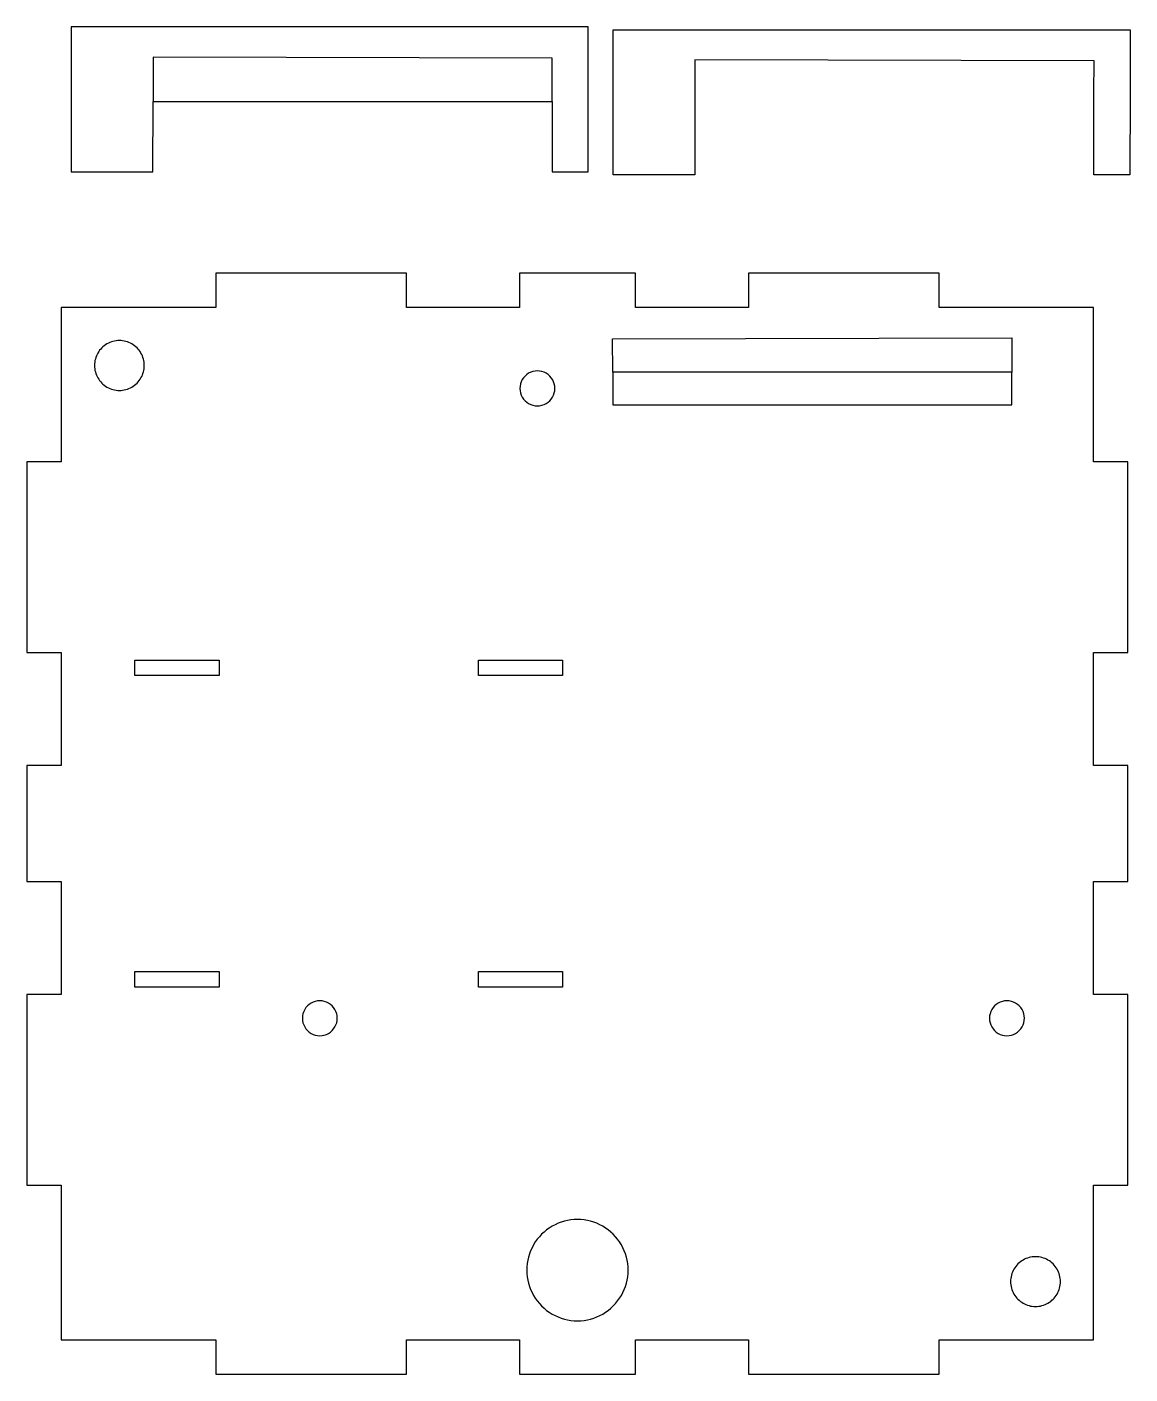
# Model space of a CAD drawing. Extents: x 18 to 213, y 13 to 206.
# Drawn here: x 17.8 to 114.1, y 80.8 to 198.4 of the extents above; entities that cross this region are included whole.
import ezdxf

# ---------------------------------------------------------------- set-up
doc = ezdxf.new("R2010")
doc.units = 0
doc.layers.get('0').update_dxf_attribs({"linetype": 'CONTINUOUS'})

msp = doc.modelspace()

# ---------------------------------------------------------------- linework, layer by layer
at = {"color": 7}
for p, q in [((66.825955, 198.427582), (21.676056, 198.427582)), ((21.676056, 198.427582), (21.676056, 185.777401)), ((66.825955, 192.849862), (66.825955, 198.427582)), ((68.997198, 185.525693), (68.997198, 198.175874)), ((68.997198, 198.175874), (114.147097, 198.175874)), ((114.147097, 198.175874), (114.147097, 192.598154)), ((76.15492, 195.54991), (76.147437, 192.625016)), ((111.004477, 195.460756), (76.15492, 195.54991)), ((110.997223, 192.625208), (111.004477, 195.460756)), ((28.818389, 185.777401), (28.826295, 191.926029)), ((28.826295, 191.926029), (63.676081, 191.926029)), ((63.676081, 191.926029), (63.675723, 185.777463)), ((66.820041, 185.774835), (66.825955, 192.849862)), ((76.147437, 192.625016), (76.147437, 191.674321)), ((110.997223, 191.674321), (110.997223, 192.625208)), ((114.147097, 192.598154), (114.141183, 185.523127)), ((76.147437, 191.674321), (76.139531, 185.525693)), ((110.996865, 185.525755), (110.997223, 191.674321)), ((21.676056, 185.777401), (28.818389, 185.777401)), ((63.675723, 185.777463), (66.820041, 185.774835)), ((76.139531, 185.525693), (68.997198, 185.525693)), ((114.141183, 185.523127), (110.996865, 185.525755)), ((50.966701, 176.938622), (34.316823, 176.938622)), ((34.316823, 176.938622), (34.316823, 173.938645)), ((50.966701, 173.938645), (50.966701, 176.938622)), ((70.966553, 176.938622), (60.816627, 176.938622)), ((60.816627, 176.938622), (60.816627, 173.938645)), ((70.966553, 173.938645), (70.966553, 176.938622)), ((97.466357, 176.938622), (80.816479, 176.938622)), ((80.816479, 176.938622), (80.816479, 173.938645)), ((97.466357, 173.938645), (97.466357, 176.938622)), ((34.316823, 173.938645), (20.816923, 173.938645)), ((20.816923, 173.938645), (20.816923, 160.438745)), ((60.816627, 173.938645), (50.966701, 173.938645)), ((80.816479, 173.938645), (70.966553, 173.938645)), ((110.966257, 173.938645), (97.466357, 173.938645)), ((110.966257, 160.438745), (110.966257, 173.938645)), ((20.816923, 160.438745), (17.816945, 160.438745)), ((17.816945, 160.438745), (17.816945, 143.788867)), ((113.966234, 160.438745), (110.966257, 160.438745)), ((113.966234, 143.788867), (113.966234, 160.438745)), ((17.816945, 143.788867), (20.816923, 143.788867)), ((20.816923, 143.788867), (20.816923, 133.938941)), ((110.966257, 133.938941), (110.966257, 143.788867)), ((110.966257, 143.788867), (113.966234, 143.788867)), ((20.816923, 133.938941), (17.816945, 133.938941)), ((17.816945, 133.938941), (17.816945, 123.789015)), ((113.966234, 133.938941), (110.966257, 133.938941)), ((113.966234, 123.789015), (113.966234, 133.938941)), ((17.816945, 123.789015), (20.816923, 123.789015)), ((20.816923, 123.789015), (20.816923, 113.939089)), ((110.966257, 113.939089), (110.966257, 123.789015)), ((110.966257, 123.789015), (113.966234, 123.789015)), ((20.816923, 113.939089), (17.816945, 113.939089)), ((17.816945, 113.939089), (17.816945, 97.289211)), ((113.966234, 113.939089), (110.966257, 113.939089)), ((113.966234, 97.289211), (113.966234, 113.939089)), ((17.816945, 97.289211), (20.816923, 97.289211)), ((20.816923, 97.289211), (20.816923, 83.789311)), ((110.966257, 83.789311), (110.966257, 97.289211)), ((110.966257, 97.289211), (113.966234, 97.289211)), ((20.816923, 83.789311), (34.316823, 83.789311)), ((34.316823, 83.789311), (34.316823, 80.789333)), ((50.966701, 80.789333), (50.966701, 83.789311)), ((50.966701, 83.789311), (60.816627, 83.789311)), ((60.816627, 83.789311), (60.816627, 80.789333)), ((70.966553, 80.789333), (70.966553, 83.789311)), ((70.966553, 83.789311), (80.816479, 83.789311)), ((80.816479, 83.789311), (80.816479, 80.789333)), ((97.466357, 80.789333), (97.466357, 83.789311)), ((97.466357, 83.789311), (110.966257, 83.789311)), ((34.316823, 80.789333), (50.966701, 80.789333)), ((60.816627, 80.789333), (70.966553, 80.789333)), ((80.816479, 80.789333), (97.466357, 80.789333))]:
    msp.add_line(p, q, dxfattribs=at)
at = {"color": 3}
for p, q in [((28.833778, 195.775827), (28.826295, 192.850933)), ((63.683335, 195.686673), (28.833778, 195.775827)), ((63.676081, 192.851125), (63.683335, 195.686673)), ((28.826295, 192.850933), (28.826295, 191.926029)), ((28.826295, 191.926029), (63.676081, 191.926029)), ((63.676081, 191.926029), (63.676081, 192.851125)), ((103.816142, 168.288464), (68.966355, 168.288464)), ((68.966355, 168.288464), (68.966355, 165.438464)), ((103.816142, 165.438464), (103.816142, 168.288464)), ((68.966355, 165.438464), (103.816142, 165.438464))]:
    msp.add_line(p, q, dxfattribs=at)
at = {"color": 4}
for p, q in [((68.959103, 171.199107), (103.80866, 171.288261)), ((68.966355, 168.288464), (68.959103, 171.199107)), ((103.80866, 171.288261), (103.816142, 168.288464)), ((103.816142, 168.288464), (68.966355, 168.288464)), ((27.244658, 141.788978), (27.244658, 143.138978)), ((27.244658, 143.138978), (34.594658, 143.138978)), ((34.594658, 143.138978), (34.594658, 141.788979)), ((57.244658, 141.788978), (57.244658, 143.138978)), ((57.244658, 143.138978), (64.594658, 143.138978)), ((64.594658, 143.138978), (64.594658, 141.788978)), ((34.594658, 141.788979), (27.244658, 141.788978)), ((64.594658, 141.788978), (57.244658, 141.788978)), ((27.244658, 114.588978), (27.244658, 115.938978)), ((27.244658, 115.938978), (34.594658, 115.938978)), ((34.594658, 115.938978), (34.594658, 114.588978)), ((57.244658, 115.938978), (64.594658, 115.938978)), ((57.244658, 114.588978), (57.244658, 115.938978)), ((64.594658, 115.938978), (64.594658, 114.588978)), ((34.594658, 114.588978), (27.244658, 114.588978)), ((64.594658, 114.588978), (57.244658, 114.588978))]:
    msp.add_line(p, q, dxfattribs=at)
for points in [[(24.804423, 170.74725), (24.475388, 170.55776), (24.197807, 170.280179), (24.008318, 169.951145)], [(25.891923, 171.038645), (25.512226, 171.039059), (25.133043, 170.937458), (24.804423, 170.74725)], [(26.979423, 170.74725), (26.650803, 170.937458), (26.271621, 171.039059), (25.891923, 171.038645)], [(27.775528, 169.951145), (27.586039, 170.280179), (27.308458, 170.55776), (26.979423, 170.74725)], [(24.008318, 169.951145), (23.81811, 169.622525), (23.716508, 169.243342), (23.716923, 168.863645)], [(28.066923, 168.863645), (28.067338, 169.243342), (27.965736, 169.622525), (27.775528, 169.951145)], [(23.716923, 168.863645), (23.716508, 168.483947), (23.81811, 168.104765), (24.008318, 167.776145)], [(27.775528, 167.776145), (27.965736, 168.104765), (28.067338, 168.483947), (28.066923, 168.863645)], [(62.391135, 168.388315), (62.124938, 168.388606), (61.859102, 168.317375), (61.628714, 168.184025)], [(63.153557, 168.184025), (62.923169, 168.317375), (62.657332, 168.388606), (62.391135, 168.388315)], [(24.008318, 167.776145), (24.197807, 167.44711), (24.475388, 167.169529), (24.804423, 166.980039)], [(26.979423, 166.980039), (27.308458, 167.169529), (27.586039, 167.44711), (27.775528, 167.776145)], [(61.070583, 167.625893), (60.937232, 167.395505), (60.866002, 167.129669), (60.866292, 166.863472)], [(61.628714, 168.184025), (61.398035, 168.051178), (61.203429, 167.856572), (61.070583, 167.625893)], [(63.711688, 167.625893), (63.578841, 167.856572), (63.384236, 168.051178), (63.153557, 168.184025)], [(63.915978, 166.863472), (63.916269, 167.129669), (63.845039, 167.395505), (63.711688, 167.625893)], [(24.804423, 166.980039), (25.133043, 166.789831), (25.512226, 166.68823), (25.891923, 166.688645)], [(25.891923, 166.688645), (26.271621, 166.68823), (26.650803, 166.789831), (26.979423, 166.980039)], [(60.866292, 166.863472), (60.866002, 166.597275), (60.937232, 166.331439), (61.070583, 166.10105)], [(61.070583, 166.10105), (61.203429, 165.870372), (61.398035, 165.675766), (61.628714, 165.542919)], [(63.153557, 165.542919), (63.384236, 165.675766), (63.578841, 165.870372), (63.711688, 166.10105)], [(63.711688, 166.10105), (63.845039, 166.331439), (63.916269, 166.597275), (63.915978, 166.863472)], [(61.628714, 165.542919), (61.859102, 165.409569), (62.124938, 165.338338), (62.391135, 165.338629)], [(62.391135, 165.338629), (62.657332, 165.338338), (62.923169, 165.409569), (63.153557, 165.542919)], [(42.628718, 113.184196), (42.398011, 113.051334), (42.203382, 112.856705), (42.070519, 112.625998)], [(43.391231, 113.388511), (43.125002, 113.388802), (42.859133, 113.317563), (42.628718, 113.184196)], [(44.153744, 113.184196), (43.923328, 113.317563), (43.65746, 113.388802), (43.391231, 113.388511)], [(44.711942, 112.625998), (44.579079, 112.856705), (44.38445, 113.051334), (44.153744, 113.184196)], [(102.628808, 113.184196), (102.398102, 113.051334), (102.203473, 112.856705), (102.07061, 112.625998)], [(103.391321, 113.388511), (103.125092, 113.388802), (102.859224, 113.317563), (102.628808, 113.184196)], [(104.153834, 113.184196), (103.923418, 113.317563), (103.65755, 113.388802), (103.391321, 113.388511)], [(104.712032, 112.625998), (104.57917, 112.856705), (104.384541, 113.051334), (104.153834, 113.184196)], [(42.070519, 112.625998), (41.937153, 112.395582), (41.865914, 112.129714), (41.866205, 111.863485)], [(41.866205, 111.863485), (41.865914, 111.597256), (41.937153, 111.331388), (42.070519, 111.100972)], [(44.916257, 111.863485), (44.916548, 112.129714), (44.845308, 112.395582), (44.711942, 112.625998)], [(44.711942, 111.100972), (44.845308, 111.331388), (44.916548, 111.597256), (44.916257, 111.863485)], [(102.07061, 112.625998), (101.937243, 112.395582), (101.866004, 112.129714), (101.866295, 111.863485)], [(101.866295, 111.863485), (101.866004, 111.597256), (101.937243, 111.331388), (102.07061, 111.100972)], [(104.916347, 111.863485), (104.916638, 112.129714), (104.845399, 112.395582), (104.712032, 112.625998)], [(104.712032, 111.100972), (104.845399, 111.331388), (104.916638, 111.597256), (104.916347, 111.863485)], [(42.070519, 111.100972), (42.203382, 110.870265), (42.398011, 110.675636), (42.628718, 110.542774)], [(44.153744, 110.542774), (44.38445, 110.675636), (44.579079, 110.870265), (44.711942, 111.100972)], [(102.07061, 111.100972), (102.203473, 110.870265), (102.398102, 110.675636), (102.628808, 110.542774)], [(104.153834, 110.542774), (104.384541, 110.675636), (104.57917, 110.870265), (104.712032, 111.100972)], [(42.628718, 110.542774), (42.859133, 110.409407), (43.125002, 110.338168), (43.391231, 110.338459)], [(43.391231, 110.338459), (43.65746, 110.338168), (43.923328, 110.409407), (44.153744, 110.542774)], [(102.628808, 110.542774), (102.859224, 110.409407), (103.125092, 110.338168), (103.391321, 110.338459)], [(103.391321, 110.338459), (103.65755, 110.338168), (103.923418, 110.409407), (104.153834, 110.542774)], [(65.891257, 94.289311), (65.118769, 94.290155), (64.347329, 94.083448), (63.678757, 93.696474)], [(68.103757, 93.696474), (67.435185, 94.083448), (66.663744, 94.290155), (65.891257, 94.289311)], [(63.678757, 93.696474), (63.009341, 93.310961), (62.444607, 92.746227), (62.059094, 92.076811)], [(69.723419, 92.076811), (69.337906, 92.746227), (68.773173, 93.310961), (68.103757, 93.696474)], [(62.059094, 92.076811), (61.67212, 91.408239), (61.465413, 90.636799), (61.466257, 89.864311)], [(70.316257, 89.864311), (70.317101, 90.636799), (70.110394, 91.408239), (69.723419, 92.076811)], [(104.803757, 90.747916), (104.474722, 90.558427), (104.197141, 90.280846), (104.007651, 89.951811)], [(105.891257, 91.039311), (105.511559, 91.039726), (105.132377, 90.938124), (104.803757, 90.747916)], [(106.978757, 90.747916), (106.650137, 90.938124), (106.270954, 91.039726), (105.891257, 91.039311)], [(107.774862, 89.951811), (107.585373, 90.280846), (107.307792, 90.558427), (106.978757, 90.747916)], [(61.466257, 89.864311), (61.465413, 89.091824), (61.67212, 88.320383), (62.059094, 87.651811)], [(69.723419, 87.651811), (70.110394, 88.320383), (70.317101, 89.091824), (70.316257, 89.864311)], [(104.007651, 89.951811), (103.817444, 89.623191), (103.715842, 89.244008), (103.716257, 88.864311)], [(108.066257, 88.864311), (108.066672, 89.244008), (107.96507, 89.623191), (107.774862, 89.951811)], [(103.716257, 88.864311), (103.715842, 88.484614), (103.817444, 88.105431), (104.007651, 87.776811)], [(107.774862, 87.776811), (107.96507, 88.105431), (108.066672, 88.484614), (108.066257, 88.864311)], [(62.059094, 87.651811), (62.444607, 86.982395), (63.009341, 86.417662), (63.678757, 86.032149)], [(68.103757, 86.032149), (68.773173, 86.417662), (69.337906, 86.982395), (69.723419, 87.651811)], [(104.007651, 87.776811), (104.197141, 87.447776), (104.474722, 87.170195), (104.803757, 86.980706)], [(106.978757, 86.980706), (107.307792, 87.170195), (107.585373, 87.447776), (107.774862, 87.776811)], [(63.678757, 86.032149), (64.347329, 85.645174), (65.118769, 85.438467), (65.891257, 85.439311)], [(65.891257, 85.439311), (66.663744, 85.438467), (67.435185, 85.645174), (68.103757, 86.032149)], [(104.803757, 86.980706), (105.132377, 86.790498), (105.511559, 86.688896), (105.891257, 86.689311)], [(105.891257, 86.689311), (106.270954, 86.688896), (106.650137, 86.790498), (106.978757, 86.980706)]]:
    msp.add_open_spline(points, degree=3, dxfattribs=at)

doc.saveas('drawing.dxf')
